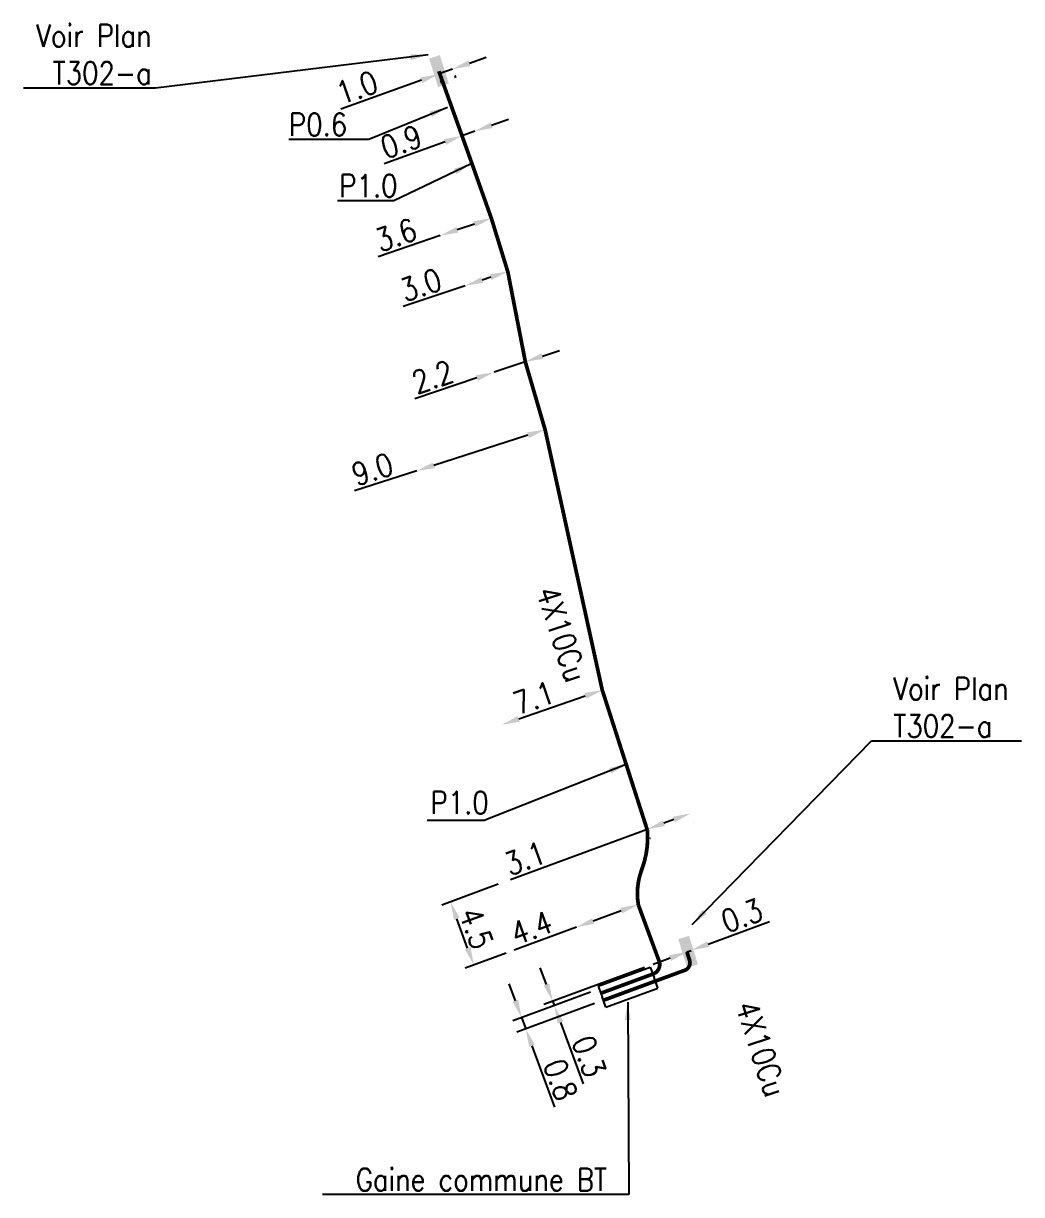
# Model space of a CAD drawing. Header units: millimetres. Extents: x 81122 to 82000, y 143040 to 144000.
# Drawn here: x 81379.2 to 81445.9, y 143039.8 to 143118 of the extents above; entities that cross this region are included whole.
import ezdxf
from ezdxf.enums import TextEntityAlignment as Align

# ---------------------------------------------------------------- set-up
doc = ezdxf.new("R2010")
doc.units = ezdxf.units.MM
doc.header["$PDMODE"] = 34
doc.linetypes.add('E_ST_Cu', pattern=[2000, 1000, 1000])
doc.layers.get('0').update_dxf_attribs({"linetype": 'CONTINUOUS'})
doc.layers.get('DEFPOINTS').update_dxf_attribs({"linetype": 'CONTINUOUS'})
for name, color, linetype in [('E_100', 3, 'CONTINUOUS'), ('E_300', 7, 'CONTINUOUS'), ('E_400', 7, 'CONTINUOUS')]:
    doc.layers.add(name, color=color, linetype=linetype)
doc.styles.add('M_ROMANS', font='ROMANS.shx', dxfattribs={"width": 0.75})
doc.styles.get("Standard").update_dxf_attribs({"font": 'romans.shx', "width": 0.85})
doc.dimstyles.get("Standard").update_dxf_attribs({"dimtxt": 1.5, "dimasz": 1.2, "dimexe": 0.625, "dimexo": 0.625, "dimgap": 0.25, "dimtad": 1, "dimdec": 1, "dimzin": 0, "dimdsep": 46, "dimtxsty": 'Standard', "dimcen": -0.5, "dimadec": 0, "dimazin": 0, "dimtfac": 1, "dimtdec": 1, "dimtmove": 0, "dimatfit": 3, "dimfxl": 0, "dimtolj": 1, "dimtzin": 0, "dimarcsym": 0})

# ---------------------------------------------------------------- blocks, each defined once
blk = doc.blocks.new('*D2')
at = {"layer": 'DEFPOINTS', "color": 0, "linetype": 'Continuous', "transparency": 16777216}
for p in [(81408.503, 143110.484), (81408.503, 143110.484), (81409.35, 143110.788)]:
    blk.add_point(p, dxfattribs=at)
at = {"layer": 'E_100', "color": 0, "linetype": 'Continuous', "lineweight": -2, "transparency": 16777216}
for p, q in [((81410.479, 143111.193), (81411.609, 143111.598)), ((81409.35, 143110.788), (81408.503, 143110.484)), ((81407.373, 143110.079), (81403.315, 143108.624))]:
    blk.add_line(p, q, dxfattribs=at)
at = {"layer": 'E_100', "color": 0, "linetype": 'Continuous', "transparency": 16777216}
for points in [[(81410.412, 143111.382), (81410.547, 143111.005), (81409.35, 143110.788)], [(81407.306, 143110.268), (81407.441, 143109.891), (81408.503, 143110.484)]]:
    blk.add_solid(points, dxfattribs=at)
at = {"layer": 'E_100', "color": 0, "linetype": 'Continuous', "transparency": 16777216, "insert": (81404.442, 143110.09), "char_height": 1.5, "attachment_point": 5, "rotation": 19.72978}
blk.add_mtext('\\A1;0.9', dxfattribs=at)
blk = doc.blocks.new('*D3')
at = {"layer": 'DEFPOINTS', "color": 0, "linetype": 'Continuous', "transparency": 16777216}
for p in [(81410.46, 143104.979), (81407.052, 143103.82), (81407.052, 143103.82)]:
    blk.add_point(p, dxfattribs=at)
at = {"layer": 'E_100', "color": 0, "linetype": 'Continuous', "lineweight": -2, "transparency": 16777216}
for p, q in [((81409.324, 143104.593), (81408.188, 143104.206)), ((81407.052, 143103.82), (81402.913, 143102.412))]:
    blk.add_line(p, q, dxfattribs=at)
at = {"layer": 'E_100', "color": 0, "linetype": 'Continuous', "transparency": 16777216}
for points in [[(81409.259, 143104.782), (81409.388, 143104.404), (81410.46, 143104.979)], [(81408.123, 143104.396), (81408.252, 143104.017), (81407.052, 143103.82)]]:
    blk.add_solid(points, dxfattribs=at)
at = {"layer": 'E_100', "color": 0, "linetype": 'Continuous', "transparency": 16777216, "insert": (81404.092, 143103.87), "char_height": 1.5, "attachment_point": 5, "rotation": 18.7861}
blk.add_mtext('\\A1;3.6', dxfattribs=at)
blk = doc.blocks.new('*D4')
at = {"layer": 'DEFPOINTS', "color": 0, "linetype": 'Continuous', "transparency": 16777216}
for p in [(81411.552, 143101.429), (81408.709, 143100.472), (81408.709, 143100.472)]:
    blk.add_point(p, dxfattribs=at)
at = {"layer": 'E_100', "color": 0, "linetype": 'Continuous', "lineweight": -2, "transparency": 16777216}
for p, q in [((81410.415, 143101.046), (81409.846, 143100.855)), ((81408.709, 143100.472), (81404.566, 143099.077))]:
    blk.add_line(p, q, dxfattribs=at)
at = {"layer": 'E_100', "color": 0, "linetype": 'Continuous', "transparency": 16777216}
for points in [[(81409.782, 143101.044), (81409.91, 143100.665), (81408.709, 143100.472)], [(81410.351, 143101.235), (81410.478, 143100.856), (81411.552, 143101.429)]]:
    blk.add_solid(points, dxfattribs=at)
at = {"layer": 'E_100', "color": 0, "linetype": 'Continuous', "transparency": 16777216, "insert": (81405.75, 143100.531), "char_height": 1.5, "attachment_point": 5, "rotation": 18.60001}
blk.add_mtext('\\A1;3.0', dxfattribs=at)
blk = doc.blocks.new('*D5')
at = {"layer": 'DEFPOINTS', "color": 0, "linetype": 'Continuous', "transparency": 16777216}
for p in [(81412.725, 143095.395), (81412.725, 143095.395), (81410.639, 143094.697)]:
    blk.add_point(p, dxfattribs=at)
at = {"layer": 'E_100', "color": 0, "linetype": 'Continuous', "lineweight": -2, "transparency": 16777216}
for p, q in [((81413.863, 143095.776), (81415.001, 143096.157)), ((81412.725, 143095.395), (81410.639, 143094.697)), ((81409.501, 143094.316), (81405.356, 143092.927))]:
    blk.add_line(p, q, dxfattribs=at)
at = {"layer": 'E_100', "color": 0, "linetype": 'Continuous', "transparency": 16777216}
for points in [[(81413.8, 143095.966), (81413.927, 143095.587), (81412.725, 143095.395)], [(81409.438, 143094.505), (81409.565, 143094.126), (81410.639, 143094.697)]]:
    blk.add_solid(points, dxfattribs=at)
at = {"layer": 'E_100', "color": 0, "linetype": 'Continuous', "transparency": 16777216, "insert": (81406.542, 143094.379), "char_height": 1.5, "attachment_point": 5, "rotation": 18.51562}
blk.add_mtext('\\A1;2.2', dxfattribs=at)
blk = doc.blocks.new('*D6')
at = {"layer": 'DEFPOINTS', "color": 0, "linetype": 'Continuous', "transparency": 16777216}
for p in [(81414.048, 143090.858), (81414.048, 143090.858), (81405.477, 143088.113)]:
    blk.add_point(p, dxfattribs=at)
at = {"layer": 'E_100', "color": 0, "linetype": 'Continuous', "lineweight": -2, "transparency": 16777216}
for p, q in [((81412.905, 143090.492), (81406.619, 143088.479)), ((81405.477, 143088.113), (81401.313, 143086.779))]:
    blk.add_line(p, q, dxfattribs=at)
at = {"layer": 'E_100', "color": 0, "linetype": 'Continuous', "transparency": 16777216}
for points in [[(81412.844, 143090.682), (81412.966, 143090.301), (81414.048, 143090.858)], [(81406.558, 143088.669), (81406.68, 143088.288), (81405.477, 143088.113)]]:
    blk.add_solid(points, dxfattribs=at)
at = {"layer": 'E_100', "color": 0, "linetype": 'Continuous', "transparency": 16777216, "insert": (81402.519, 143088.215), "char_height": 1.5, "attachment_point": 5, "rotation": 17.75769}
blk.add_mtext('\\A1;9.0', dxfattribs=at)
blk = doc.blocks.new('*D7')
at = {"layer": 'DEFPOINTS', "color": 0, "linetype": 'Continuous', "transparency": 16777216}
for p in [(81417.862, 143073.472), (81417.862, 143073.472), (81411.152, 143071.154)]:
    blk.add_point(p, dxfattribs=at)
at = {"layer": 'E_100', "color": 0, "linetype": 'Continuous', "lineweight": -2, "transparency": 16777216}
blk.add_line((81412.286, 143071.546), (81416.728, 143073.08), dxfattribs=at)
at = {"layer": 'E_100', "color": 0, "linetype": 'Continuous', "transparency": 16777216}
for points in [[(81416.663, 143073.27), (81416.794, 143072.891), (81417.862, 143073.472)], [(81412.221, 143071.735), (81412.352, 143071.357), (81411.152, 143071.154)]]:
    blk.add_solid(points, dxfattribs=at)
at = {"layer": 'E_100', "color": 0, "linetype": 'Continuous', "transparency": 16777216, "insert": (81413.286, 143072.949), "char_height": 1.5, "attachment_point": 5, "rotation": 19.05859}
blk.add_mtext('\\A1;7.1', dxfattribs=at)
blk = doc.blocks.new('*D8')
at = {"layer": 'DEFPOINTS', "color": 0, "linetype": 'Continuous', "transparency": 16777216}
for p in [(81423.765, 143065.241), (81423.766, 143065.238), (81420.856, 143064.169)]:
    blk.add_point(p, dxfattribs=at)
at = {"layer": 'E_100', "color": 0, "linetype": 'Continuous', "lineweight": -2, "transparency": 16777216}
for p, q in [((81420.857, 143064.166), (81411.742, 143060.807)), ((81422.64, 143064.823), (81421.983, 143064.581)), ((81423.981, 143064.655), (81423.982, 143064.652)), ((81421.072, 143063.583), (81421.073, 143063.58))]:
    blk.add_line(p, q, dxfattribs=at)
at = {"layer": 'E_100', "color": 0, "linetype": 'Continuous', "transparency": 16777216}
for points in [[(81422.571, 143065.011), (81422.709, 143064.635), (81423.766, 143065.238)], [(81421.914, 143064.769), (81422.052, 143064.393), (81420.857, 143064.166)]]:
    blk.add_solid(points, dxfattribs=at)
at = {"layer": 'E_100', "color": 0, "linetype": 'Continuous', "transparency": 16777216, "insert": (81412.714, 143062.231), "char_height": 1.5, "attachment_point": 5, "rotation": 20.22952}
blk.add_mtext('\\A1;3.1', dxfattribs=at)
blk = doc.blocks.new('*D9')
at = {"layer": 'DEFPOINTS', "color": 0, "linetype": 'Continuous', "transparency": 16777216}
for p in [(81420.262, 143059.153), (81416.133, 143057.63), (81416.133, 143057.63)]:
    blk.add_point(p, dxfattribs=at)
at = {"layer": 'E_100', "color": 0, "linetype": 'Continuous', "lineweight": -2, "transparency": 16777216}
for p, q in [((81419.136, 143058.737), (81417.259, 143058.045)), ((81416.133, 143057.63), (81411.975, 143056.096))]:
    blk.add_line(p, q, dxfattribs=at)
at = {"layer": 'E_100', "color": 0, "linetype": 'Continuous', "transparency": 16777216}
for points in [[(81419.066, 143058.925), (81419.205, 143058.55), (81420.262, 143059.153)], [(81417.19, 143058.233), (81417.328, 143057.858), (81416.133, 143057.63)]]:
    blk.add_solid(points, dxfattribs=at)
at = {"layer": 'E_100', "color": 0, "linetype": 'Continuous', "transparency": 16777216, "insert": (81413.145, 143057.594), "char_height": 1.5, "attachment_point": 5, "rotation": 20.24634}
blk.add_mtext('\\A1;4.4', dxfattribs=at)
blk = doc.blocks.new('*D10')
at = {"layer": 'DEFPOINTS', "color": 0, "linetype": 'Continuous', "transparency": 16777216}
for p in [(81411.508, 143060.72), (81407.735, 143059.329), (81412.032, 143056.117)]:
    blk.add_point(p, dxfattribs=at)
at = {"layer": 'E_100', "color": 0, "linetype": 'Continuous', "lineweight": -2, "transparency": 16777216}
for p, q in [((81410.922, 143060.504), (81407.149, 143059.113)), ((81408.877, 143056.233), (81408.151, 143058.203)), ((81411.446, 143055.901), (81408.706, 143054.891))]:
    blk.add_line(p, q, dxfattribs=at)
at = {"layer": 'E_100', "color": 0, "linetype": 'Continuous', "transparency": 16777216}
for points in [[(81408.338, 143058.272), (81407.963, 143058.134), (81407.735, 143059.329)], [(81409.065, 143056.302), (81408.69, 143056.164), (81409.293, 143055.107)]]:
    blk.add_solid(points, dxfattribs=at)
at = {"layer": 'E_100', "color": 0, "linetype": 'Continuous', "transparency": 16777216, "insert": (81409.452, 143057.564), "char_height": 1.5, "attachment_point": 5, "rotation": 290.24634}
blk.add_mtext('\\A1;4.5', dxfattribs=at)
blk = doc.blocks.new('*D11')
at = {"layer": 'DEFPOINTS', "color": 0, "linetype": 'Continuous', "transparency": 16777216}
for p in [(81415.749, 143052.799), (81417.933, 143052.751), (81412.478, 143051.592)]:
    blk.add_point(p, dxfattribs=at)
at = {"layer": 'E_100', "color": 0, "linetype": 'Continuous', "lineweight": -2, "transparency": 16777216}
for p, q in [((81412.063, 143052.718), (81411.648, 143053.844)), ((81415.163, 143052.582), (81411.892, 143051.376)), ((81417.346, 143052.535), (81412.169, 143050.625)), ((81412.478, 143051.592), (81412.755, 143050.841)), ((81413.17, 143049.716), (81414.683, 143045.614))]:
    blk.add_line(p, q, dxfattribs=at)
at = {"layer": 'E_100', "color": 0, "linetype": 'Continuous', "transparency": 16777216}
for points in [[(81412.25, 143052.787), (81411.875, 143052.649), (81412.478, 143051.592)], [(81413.358, 143049.785), (81412.983, 143049.646), (81412.755, 143050.841)]]:
    blk.add_solid(points, dxfattribs=at)
at = {"layer": 'E_100', "color": 0, "linetype": 'Continuous', "transparency": 16777216, "insert": (81415.072, 143047.448), "char_height": 1.5, "attachment_point": 5, "rotation": 290.24634}
blk.add_mtext('\\A1;0.8', dxfattribs=at)
blk = doc.blocks.new('*D12')
at = {"layer": 'DEFPOINTS', "color": 0, "linetype": 'Continuous', "transparency": 16777216}
for p in [(81407.805, 143115.097), (81406.863, 143114.759), (81406.92, 143114.6)]:
    blk.add_point(p, dxfattribs=at)
at = {"layer": 'E_100', "color": 0, "linetype": 'Continuous', "lineweight": -2, "transparency": 16777216}
for p, q in [((81408.991, 143115.343), (81410.121, 143115.748)), ((81407.862, 143114.937), (81406.92, 143114.6)), ((81405.791, 143114.195), (81400.42, 143112.268)), ((81407.074, 143114.171), (81407.131, 143114.012)), ((81408.015, 143114.509), (81408.073, 143114.349))]:
    blk.add_line(p, q, dxfattribs=at)
at = {"layer": 'E_100', "color": 0, "linetype": 'Continuous', "transparency": 16777216}
for points in [[(81408.924, 143115.531), (81409.059, 143115.154), (81407.862, 143114.937)], [(81405.723, 143114.383), (81405.858, 143114.006), (81406.92, 143114.6)]]:
    blk.add_solid(points, dxfattribs=at)
at = {"layer": 'E_100', "color": 0, "linetype": 'Continuous', "transparency": 16777216, "insert": (81401.489, 143113.714), "char_height": 1.5, "attachment_point": 5, "rotation": 19.72978}
blk.add_mtext('\\A1;1.0', dxfattribs=at)
blk = doc.blocks.new('*D13')
at = {"layer": 'DEFPOINTS', "color": 0, "linetype": 'Continuous', "transparency": 16777216}
for p in [(81423.516, 143055.983), (81423.798, 143056.087), (81423.798, 143056.087)]:
    blk.add_point(p, dxfattribs=at)
at = {"layer": 'E_100', "color": 0, "linetype": 'Continuous', "lineweight": -2, "transparency": 16777216}
for p, q in [((81424.924, 143056.502), (81429.025, 143058.015)), ((81422.39, 143055.568), (81421.264, 143055.153)), ((81423.516, 143055.983), (81423.798, 143056.087))]:
    blk.add_line(p, q, dxfattribs=at)
at = {"layer": 'E_100', "color": 0, "linetype": 'Continuous', "transparency": 16777216}
for points in [[(81424.854, 143056.69), (81424.993, 143056.315), (81423.798, 143056.087)], [(81422.321, 143055.755), (81422.459, 143055.38), (81423.516, 143055.983)]]:
    blk.add_solid(points, dxfattribs=at)
at = {"layer": 'E_100', "color": 0, "linetype": 'Continuous', "transparency": 16777216, "insert": (81427.191, 143058.405), "char_height": 1.5, "attachment_point": 5, "rotation": 20.24634}
blk.add_mtext('\\A1;0.3', dxfattribs=at)
blk = doc.blocks.new('*D14')
at = {"layer": 'DEFPOINTS', "color": 0, "linetype": 'Continuous', "transparency": 16777216}
for p in [(81421.264, 143055.153), (81417.656, 143053.502), (81414.66, 143052.397)]:
    blk.add_point(p, dxfattribs=at)
at = {"layer": 'E_300', "color": 0, "linetype": 'Continuous', "lineweight": -2, "transparency": 16777216}
for p, q in [((81414.141, 143053.804), (81413.726, 143054.93)), ((81420.678, 143054.936), (81413.97, 143052.462)), ((81417.07, 143053.286), (81414.074, 143052.181)), ((81414.557, 143052.678), (81414.66, 143052.397)), ((81415.076, 143051.271), (81416.588, 143047.17))]:
    blk.add_line(p, q, dxfattribs=at)
at = {"layer": 'E_300', "color": 0, "linetype": 'Continuous', "transparency": 16777216}
for points in [[(81414.329, 143053.874), (81413.954, 143053.735), (81414.557, 143052.678)], [(81415.263, 143051.34), (81414.888, 143051.202), (81414.66, 143052.397)]]:
    blk.add_solid(points, dxfattribs=at)
at = {"layer": 'E_300', "color": 0, "linetype": 'Continuous', "transparency": 16777216, "insert": (81416.978, 143049.004), "char_height": 1.5, "attachment_point": 5, "rotation": 290.24634}
blk.add_mtext('\\A1;0.3', dxfattribs=at)
blk = doc.blocks.new('E_300_02')
at = {"color": 0, "linetype": 'Continuous'}
blk.add_solid([(-1, 0.75), (-1, 0), (1, 0.75), (1, 0)], dxfattribs=at)
at = {"color": 0, "linetype": 'Continuous', "style": 'M_ROMANS', "width": 0.75, "flags": 3}
for tag, p in [('DEF_LEG', (0, -4.25)), ('DEF_COUP', (0, -6.75)), ('DEF_TYPE', (0, -9.25))]:
    blk.add_attdef(tag, text='', height=1.2, dxfattribs=at).set_placement(p, align=Align.MIDDLE)

msp = doc.modelspace()

# ---------------------------------------------------------------- linework, layer by layer
at = {"layer": 'E_100', "linetype": 'E_ST_Cu', "const_width": 0.25, "flags": 128}
for points in [[(81417.76, 143053.22), (81421.231, 143054.501, 0.441795), (81421.646, 143055.4), (81420.274, 143059.119, -0.133865), (81420.501, 143061.484, 0.110379), (81420.876, 143064.107), (81417.862, 143073.472), (81414.055, 143090.835), (81412.735, 143095.363), (81411.561, 143101.398), (81410.461, 143104.976), (81408.892, 143109.397), (81406.954, 143114.803)], [(81417.933, 143052.751), (81423.375, 143054.759, 0.396197), (81423.695, 143055.409), (81423.516, 143055.983)]]:
    msp.add_lwpolyline(points, format="xyb", dxfattribs=at)
at = {"layer": 'E_400', "color": 7, "linetype": 'CONTINUOUS'}
for p, q in [((81417.587, 143053.69), (81421.058, 143054.97)), ((81421.058, 143054.97), (81421.318, 143054.266)), ((81421.577, 143053.563), (81421.318, 143054.266)), ((81417.587, 143053.69), (81417.846, 143052.986)), ((81418.106, 143052.282), (81421.577, 143053.563)), ((81418.106, 143052.282), (81417.846, 143052.986))]:
    msp.add_line(p, q, dxfattribs=at)

# ---------------------------------------------------------------- block references
at = {"layer": 'E_300', "rotation": 287.3162054111154}
for p in [(81406.606, 143114.696), (81423.234, 143055.879)]:
    msp.add_blockref('E_300_02', p, dxfattribs=at)

# ---------------------------------------------------------------- texts
at = {"layer": 'E_100', "linetype": 'Continuous', "width": 0.85}
for p in [(81402.254, 143107.15), (81408.342, 143065.954)]:
    msp.add_text('P1.0', height=1.5, dxfattribs=at).set_placement(p, align=Align.MIDDLE)
for p in [(81415.169, 143077.199), (81428.473, 143049.516)]:
    msp.add_text('4X10Cu', height=1.5, rotation=288.03695, dxfattribs=at).set_placement(p, align=Align.MIDDLE)
at = {"layer": 'E_100', "linetype": 'Continuous', "char_height": 1.5}
for s, insert, attachment_point in [('\\A1;Voir Plan\\PT302-a', (81387.785, 143113.922), 9), ('\\A1;P0.6', (81400.833, 143110.491), 9), ('\\A1;Voir Plan\\PT302-a', (81437.293, 143070.32), 7), ('\\A1;Gaine commune BT', (81418.188, 143040.026), 9)]:
    msp.add_mtext(s, dxfattribs=dict(at, insert=insert, attachment_point=attachment_point))

# ---------------------------------------------------------------- dimensions: what is measured, and where the dimension line sits
at = {"layer": 'E_100', "linetype": 'Continuous'}
for base, p1, p2, angle, picture, middle, dimtype in [((81406.92, 143114.6), (81407.805, 143115.097), (81406.863, 143114.759), 199.72978, '*D12', (81401.827, 143112.773), 161), ((81408.503, 143110.484), (81409.35, 143110.788), (81408.503, 143110.484), 199.72978, '*D2', (81404.779, 143109.149), 161), ((81407.052, 143103.82), (81410.46, 143104.979), (81407.052, 143103.82), 198.7861, '*D3', (81404.414, 143102.923), 161), ((81408.709, 143100.472), (81411.552, 143101.429), (81408.709, 143100.472), 198.60001, '*D4', (81406.068, 143099.583), 161), ((81412.725, 143095.395), (81410.639, 143094.697), (81412.725, 143095.395), 18.51562, '*D5', (81406.86, 143093.431), 161), ((81414.048, 143090.858), (81405.477, 143088.113), (81414.048, 143090.858), 17.75769, '*D6', (81402.824, 143087.263), 161), ((81417.862, 143073.472), (81411.152, 143071.154), (81417.862, 143073.472), 19.05859, '*D7', (81413.613, 143072.004), 161), ((81423.766, 143065.238), (81420.856, 143064.169), (81423.765, 143065.241), 20.22952, '*D8', (81413.059, 143061.293), 161), ((81407.735, 143059.329), (81412.032, 143056.117), (81411.508, 143060.72), 110.24634, '*D10', (81408.514, 143057.218), 160), ((81423.798, 143056.087), (81423.516, 143055.983), (81423.798, 143056.087), 20.24634, '*D13', (81427.537, 143057.466), 161), ((81416.133, 143057.63), (81420.262, 143059.153), (81416.133, 143057.63), 200.24634, '*D9', (81413.491, 143056.656), 161), ((81412.478, 143051.592), (81417.933, 143052.751), (81415.749, 143052.799), 110.24634, '*D11', (81414.134, 143047.102), 160)]:
    dim = msp.add_linear_dim(base=base, p1=p1, p2=p2, angle=angle, dimstyle='Standard', dxfattribs=at)
    dim.commit()
    dim.dimension.update_dxf_attribs({"geometry": picture, "text_midpoint": middle, "dimtype": dimtype})
at = {"layer": 'E_300', "linetype": 'Continuous'}
dim = msp.add_linear_dim(base=(81414.66, 143052.397), p1=(81421.264, 143055.153), p2=(81417.656, 143053.502), angle=110.24634, dimstyle='Standard', dxfattribs=at)
dim.commit()
dim.dimension.update_dxf_attribs({"geometry": '*D14', "text_midpoint": (81416.04, 143048.658), "dimtype": 160})

# ---------------------------------------------------------------- leaders
at = {"layer": 'E_100', "linetype": 'Continuous', "annotation_type": 0, "has_hookline": 1}
for points, hookline_direction, text_width in [([(81406.251, 143115.888), (81388.035, 143113.672)], 1, 8.561), ([(81407.528, 143112.389), (81402.283, 143110.241), (81401.083, 143110.241)], 1, 3.886), ([(81423.86, 143057.806), (81435.843, 143070.07), (81437.043, 143070.07)], 0, 8.561), ([(81419.561, 143052.625), (81419.638, 143039.776), (81418.438, 143039.776)], 1, 19.004)]:
    msp.add_leader(points, dimstyle='Standard', dxfattribs=dict(at, hookline_direction=hookline_direction, text_width=text_width))
at = {"layer": 'E_100', "linetype": 'Continuous'}
for points in [[(81409.119, 143108.624), (81403.957, 143106.143), (81400.18, 143106.143)], [(81419.513, 143068.524), (81409.972, 143064.751), (81406.173, 143064.751)]]:
    msp.add_leader(points, dimstyle='Standard', dxfattribs=at)

doc.saveas('drawing.dxf')
